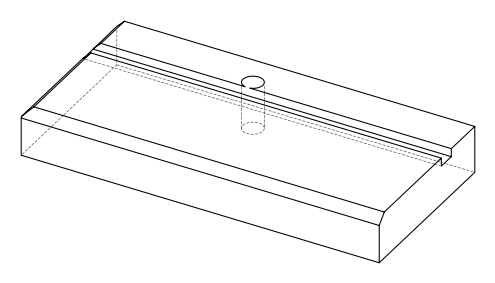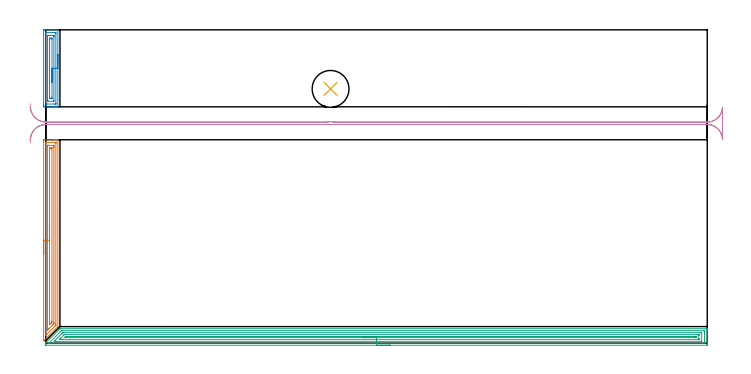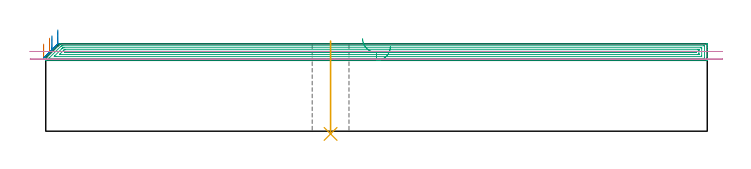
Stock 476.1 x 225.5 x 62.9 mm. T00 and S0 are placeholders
(PLAN: 5 operations, 2 tool changes, 30.2 min)
(1 AREA_MILL | FG_CHAMFER_SURFACE | UGT0205_001 | 4.7 min | 7925 mm3)
(2 AREA_MILL_1 | FG_CHAMFER_SURFACE_1 | UGT0205_001 | 2 min | 3192 mm3)
(3 AREA_MILL_2 | FG_CHAMFER_SURFACE_2 | UGT0205_001 | 19.06 min | 33270 mm3)
(4 MILL_RECTANGULAR_SLOT | SLOT_RECTANGULAR | UGT0201_105 | Follow Part, ap 5.5, ae 75% | 4.21 min | 123542 mm3)
(5 INDEXABLE_INSERT_DRILL_THROUGH_HOLE_FROM_SOLID | STEP1HOLE | NXT0302_024 | 0.27 min | 34609 mm3)
(TOOL UGT0205_001 | Chamfer Mill 20 x 3 x 45 deg. | D20 FL50 Z2)
(TOOL UGT0201_105 | End Mill 22 mm | D22 FL25 Z2)
(TOOL NXT0302_024 | Index. Insert Drill 26.5mm [880-D2650L32-03] | D26.5 PA176 FL80 Z2)
(OP 1 AREA_MILL)
G17 G21 G94 G90
T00 M6
G54
G17 G0 G90 X-1.5 Y64.05 S1061 M3
G43 Z72.9 H0
Z62.7
G94 G1 Y64.088 Z61.828 F250.
Y64.202 Z60.964
Y64.391 Z60.112
Y64.653 Z59.28
Y64.987 Z58.474
Y65.39 Z57.7
Y65.858 Z56.964
Y66.39 Z56.272
Y66.979 Z55.629
Y67.622 Z55.04
Y68.314 Z54.508
Y69.05 Z54.04
Y69.824 Z53.637
Y70.63 Z53.303
Y71.462 Z53.041
Y72.314 Z52.852
Y73.178 Z52.738
Y74.05 Z52.7
Y145.545
X-1.498 Y145.809 Z52.702
X-1.491 Y146.393 Z52.706
X-1.461 Y146.397 Z52.736
X-0.871 Y146.4 Z53.326
X5.388 Z59.582
X5.991 Z60.188
X6.282 Z60.479
X6.885 Z61.082
X7.177 Z61.372
X7.759 Z61.958
X8.29 Z62.489
X8.641 Y146.399 Z62.833
X8.661 Y146.397 Z62.852
X8.697 Y146.39 Z62.888
X8.7 Y146.255 Z62.9
Y12.097
X8.698 Y11.906 Z62.887
X8.564 Y11.763 Z62.763
X-1.205 Y1.994 Z52.993
X-1.318 Y1.882 Z52.878
X-1.492 Y1.711 Z52.706
X-1.496 Y1.757 Z52.704
X-1.5 Y1.933 Z52.7
Y1.994
Y74.05
X-0.086 Z54.114
Y143.244
X-0.084 Y144.026 Z54.116
X-0.083 Y144.132 Z54.117
X-0.079 Y144.243 Z54.121
X-0.064 Y144.39 Z54.136
X0.023 Y144.392 Z54.223
X0.544 Y144.399 Z54.744
X7.177 Z61.377
X7.23 Y144.397 Z61.43
X7.262 Y144.394 Z61.462
X7.275 Y144.391 Z61.475
X7.279 Y144.352 Z61.479
X7.284 Y144.135 Z61.484
X7.285 Y144.026 Z61.485
Y13.771
X7.279 Y12.988 Z61.479
X7.278 Y12.939 Z61.478
X7.253 Y12.911 Z61.453
X7.177 Y12.83 Z61.377
X6.811 Y12.461 Z61.011
X6.447 Y12.097 Z60.647
X0.023 Y5.674 Z54.223
X-0.071 Y5.586 Z54.129
X-0.08 Y5.581 Z54.12
X-0.081 Y5.582 Z54.119
X-0.083 Y5.617 Z54.117
X-0.085 Y5.675 Z54.115
X-0.086 Y5.748 Z54.114
Y74.05
X1.328 Z55.528
X1.329 Y141.833 Z55.529
X1.331 Y142.243 Z55.531
X1.334 Y142.363 Z55.534
X1.335 Y142.384 Z55.535
X1.393 Y142.39 Z55.593
X1.498 Y142.396 Z55.698
X1.655 Y142.4 Z55.855
X5.388 Y142.399 Z59.588
X5.545 Y142.396 Z59.745
X5.853 Y142.39 Z60.053
X5.864 Y142.243 Z60.064
X5.869 Y141.764 Z60.069
X5.871 Y141.352 Z60.071
Y140.87
Y14.771
X5.87 Y14.291 Z60.07
X5.867 Y14.084 Z60.067
X5.864 Y13.987 Z60.064
X5.771 Y13.879 Z59.971
X5.583 Y13.685 Z59.783
X5.388 Y13.488 Z59.588
X5.138 Y13.237 Z59.338
X2.215 Y10.314 Z56.415
X1.812 Y9.911 Z56.012
X1.566 Y9.667 Z55.766
X1.374 Y9.481 Z55.574
X1.341 Y9.451 Z55.541
X1.335 Y9.45 Z55.535
X1.333 Y9.474 Z55.533
X1.33 Y9.563 Z55.53
X1.329 Y9.644 Z55.529
X1.328 Y9.703 Z55.528
Y74.05
X2.743 Z56.943
Y140.21
X2.745 Y140.317 Z56.945
X2.747 Y140.369 Z56.947
X2.749 Y140.388 Z56.949
X2.773 Y140.393 Z56.973
X3.6 Y140.4 Z57.8
X3.661 Z57.861
X4.436 Y140.39 Z58.636
X4.451 Y140.387 Z58.651
X4.453 Y140.37 Z58.653
X4.455 Y140.32 Z58.655
X4.457 Y140.218 Z58.657
Y140.014
Y15.662
X4.453 Y15.235 Z58.653
X4.45 Y15.026 Z58.65
X4.352 Y14.912 Z58.552
X4.219 Y14.771 Z58.419
X3.911 Y14.46 Z58.111
X3.6 Y14.149 Z57.8
X3.019 Y13.567 Z57.219
X2.791 Y13.341 Z56.991
X2.768 Y13.319 Z56.968
X2.751 Y13.306 Z56.951
X2.749 Y13.307 Z56.949
X2.747 Y13.316 Z56.947
X2.744 Y13.491 Z56.944
X2.743 Y13.843 Z56.943
Y74.05
Y74.922 Z56.981
Y75.786 Z57.095
Y76.638 Z57.283
Y77.47 Z57.546
Y78.276 Z57.88
Y79.05 Z58.282
Y79.786 Z58.751
Y80.478 Z59.282
Y81.121 Z59.872
Y81.71 Z60.515
Y82.242 Z61.207
Y82.71 Z61.943
Y83.113 Z62.717
Y83.447 Z63.522
Y83.709 Z64.354
Y83.898 Z65.206
Y84.012 Z66.071
Y84.05 Z66.943
G0 Z72.9
M5
M2
(OP 2 AREA_MILL_1)
G17 G21 G94 G90
T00 M6
G54
G17 G0 G90 X8.7 Y207.8 S1061 M3
G43 Z72.9 H0
G94 G1 Y207.762 Z72.028 F250.
Y207.648 Z71.163
Y207.459 Z70.312
Y207.197 Z69.48
Y206.863 Z68.674
Y206.46 Z67.9
Y205.992 Z67.164
Y205.46 Z66.472
Y204.871 Z65.829
Y204.228 Z65.239
Y203.536 Z64.708
Y202.8 Z64.24
Y202.026 Z63.837
Y201.22 Z63.503
Y200.388 Z63.241
Y199.537 Z63.052
Y198.672 Z62.938
Y197.8 Z62.9
Y170.221
X8.697 Y170.11 Z62.889
X8.653 Y170.107 Z62.845
X8.357 Y170.1 Z62.556
X7.664 Z61.863
X7.177 Z61.372
X5.145 Z59.342
X4.494 Z58.688
X-1.12 Z53.076
X-1.437 Y170.103 Z52.759
X-1.491 Y170.106 Z52.705
X-1.497 Y170.666 Z52.703
X-1.5 Y171.292 Z52.7
Y224.934
X-1.497 Y225.201 Z52.702
X-1.491 Y225.49 Z52.705
X-1.196 Y225.5 Z53.001
X4.494 Z58.688
X5.145 Z59.342
X5.388 Z59.585
X7.177 Z61.372
X7.664 Z61.863
X8.357 Z62.556
X8.653 Y225.494 Z62.845
X8.697 Y225.49 Z62.889
X8.7 Y225.379 Z62.9
Y197.8
X7.286 Z61.486
X7.285 Y172.337 Z61.485
X7.284 Y172.228 Z61.484
X7.281 Y172.156 Z61.481
X7.278 Y172.11 Z61.478
X7.263 Y172.108 Z61.463
X7.177 Y172.105 Z61.377
X6.629 Y172.1 Z60.829
X0.918 Y172.101 Z55.118
X0.368 Y172.103 Z54.568
X0.023 Y172.11 Z54.223
X-0.079 Y172.128 Z54.121
X-0.083 Y172.337 Z54.117
X-0.085 Y172.445 Z54.115
Y223.263
X-0.084 Y223.372 Z54.116
X-0.081 Y223.444 Z54.119
X-0.078 Y223.491 Z54.122
X-0.063 Y223.493 Z54.137
X0.023 Y223.496 Z54.223
X0.571 Y223.5 Z54.771
X6.282 Y223.499 Z60.482
X6.833 Y223.497 Z61.033
X7.177 Y223.49 Z61.377
X7.279 Y223.472 Z61.479
X7.283 Y223.263 Z61.483
X7.285 Y223.155 Z61.485
X7.286 Y197.8 Z61.486
X5.871 Z60.071
Y174.634
X5.867 Y174.225 Z60.067
X5.865 Y174.114 Z60.065
X5.639 Y174.104 Z59.839
X5.513 Y174.1 Z59.713
X1.812 Z56.012
X1.686 Y174.102 Z55.886
X1.436 Y174.11 Z55.636
X1.335 Y174.123 Z55.535
X1.332 Y174.157 Z55.532
X1.33 Y174.225 Z55.53
X1.329 Y174.705 Z55.529
X1.328 Y175.114 Z55.528
X1.329 Y220.966 Z55.529
X1.333 Y221.375 Z55.533
X1.335 Y221.486 Z55.535
X1.561 Y221.496 Z55.761
X1.687 Y221.5 Z55.887
X5.388 Z59.588
X5.513 Y221.498 Z59.713
X5.763 Y221.49 Z59.963
X5.865 Y221.477 Z60.065
X5.868 Y221.443 Z60.068
X5.87 Y221.375 Z60.07
X5.871 Y220.895 Z60.071
X5.872 Y220.486 Z60.072
X5.871 Y197.8 Z60.071
X4.457 Z58.657
Y176.894
X4.456 Y176.467 Z58.656
X4.453 Y176.254 Z58.653
X4.45 Y176.149 Z58.65
X4.445 Y176.11 Z58.645
X4.393 Y176.105 Z58.593
X3.6 Y176.101 Z57.8
X3.503 Y176.1 Z57.703
X2.791 Y176.109 Z56.991
X2.753 Y176.11 Z56.953
X2.75 Y176.148 Z56.95
X2.746 Y176.249 Z56.946
X2.744 Y176.451 Z56.944
X2.743 Y176.857 Z56.943
Y218.707
X2.744 Y219.133 Z56.944
X2.747 Y219.346 Z56.947
X2.75 Y219.451 Z56.95
X2.755 Y219.491 Z56.955
X2.807 Y219.495 Z57.007
X3.6 Y219.5 Z57.8
X3.697 Z57.897
X4.409 Y219.491 Z58.609
X4.447 Y219.49 Z58.647
X4.45 Y219.452 Z58.65
X4.454 Y219.351 Z58.654
X4.456 Y219.149 Z58.656
X4.457 Y218.743 Z58.657
Y197.8
Y196.928 Z58.695
Y196.064 Z58.809
Y195.212 Z58.998
Y194.38 Z59.26
Y193.574 Z59.594
Y192.8 Z59.997
Y192.064 Z60.466
Y191.372 Z60.997
Y190.729 Z61.586
Y190.14 Z62.229
Y189.609 Z62.922
Y189.14 Z63.657
Y188.737 Z64.431
Y188.403 Z65.237
Y188.141 Z66.069
Y187.952 Z66.921
Y187.838 Z67.786
Y187.8 Z68.657
G0 Z72.9
M5
M2
(OP 3 AREA_MILL_2)
G17 G21 G94 G90
T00 M6
G54
G17 G0 G90 X248.05 Y-1.5 S1061 M3
G43 Z72.9 H0
Z61.
G94 G1 X248.012 Z60.128 F250.
X247.898 Z59.264
X247.709 Z58.412
X247.447 Z57.58
X247.113 Z56.774
X246.71 Z56.
X246.242 Z55.264
X245.71 Z54.572
X245.121 Z53.929
X244.478 Z53.34
X243.786 Z52.808
X243.05 Z52.34
X242.276 Z51.937
X241.47 Z51.603
X240.638 Z51.341
X239.786 Z51.152
X238.922 Z51.038
X238.05 Z51.
X0.483 Y-1.499 Z51.001
X0.183 Y-1.496 Z51.004
X0.002 Y-1.491 Z51.005
X0. Y-0.902 Z51.593
Y-0.01 Z52.488
X0.002 Y0.191 Z52.688
X0.034 Y0.235 Z52.734
X10.062 Y10.262 Z62.762
X10.206 Y10.4 Z62.884
X10.467 Z62.9
X475.917
X476.09 Y10.397 Z62.888
X476.093 Y10.34 Z62.831
X476.1 Y9.909 Z62.409
Y9.641 Z62.141
Y8.91 Z61.405
Y7.652 Z60.149
Y6.234 Z58.73
Y-0.902 Z51.596
X476.098 Y-1.167 Z51.331
X476.09 Y-1.492 Z51.006
X475.765 Y-1.499 Z50.999
X238.05 Y-1.5 Z51.
Y-0.086 Z52.414
X2.419 Y-0.085 Z52.415
X2.343 Y-0.083 Z52.417
X2.205 Y-0.079 Z52.421
X2.251 Y-0.01 Z52.49
X2.332 Y0.077 Z52.577
X2.419 Y0.168 Z52.668
X10.467 Y8.217 Z60.717
X10.815 Y8.563 Z61.063
X11.167 Y8.91 Z61.41
X11.232 Y8.971 Z61.471
X11.291 Y8.979 Z61.479
X11.361 Y8.981 Z61.481
X12.179 Y8.985 Z61.485
X12.256 Y8.986 Z61.486
X473.757 Y8.985 Z61.485
X473.91 Y8.984 Z61.484
X474.011 Y8.982 Z61.482
X474.085 Y8.979 Z61.479
X474.09 Y8.968 Z61.468
X474.093 Y8.91 Z61.41
X474.099 Y8.493 Z60.993
Y0.465 Z52.965
X474.092 Y-0.01 Z52.49
X474.09 Y-0.06 Z52.44
X474.081 Y-0.079 Z52.421
X473.757 Y-0.086 Z52.414
X238.05
Y1.328 Z53.828
X7.337 Y1.329 Z53.829
X6.89
X6.439 Y1.332 Z53.832
X6.275 Y1.335 Z53.835
X6.059 Y1.348 Z53.848
X6.238 Y1.533 Z54.033
X6.475 Y1.774 Z54.274
X11.593 Y6.894 Z59.394
X11.826 Y7.126 Z59.626
X12.042 Y7.339 Z59.839
X12.256 Y7.549 Z60.049
X12.314 Y7.564 Z60.064
X12.368 Y7.567 Z60.067
X12.479 Y7.57 Z60.07
X12.703 Y7.571 Z60.071
X13.15
X471.446
X471.893 Y7.569 Z60.069
X472.041 Y7.566 Z60.066
X472.086 Y7.565 Z60.065
X472.092 Y7.47 Z59.97
X472.096 Y7.333 Z59.833
X472.099 Y7.126 Z59.626
X472.1 Y6.919 Z59.419
X472.099 Y1.774 Z54.274
X472.098 Y1.57 Z54.07
X472.09 Y1.362 Z53.862
X472.08 Y1.335 Z53.835
X472.059 Y1.333 Z53.833
X472.004 Y1.33 Z53.83
X471.893 Y1.329 Z53.829
X238.05 Y1.328 Z53.828
Y2.743 Z55.243
X10.39
X10.113 Y2.745 Z55.245
X9.975 Y2.747 Z55.247
X9.918 Y2.749 Z55.249
X9.923 Y2.762 Z55.262
X10.143 Y2.989 Z55.489
X10.369 Y3.219 Z55.719
X12.82 Y5.671 Z58.171
X13.15 Y5.997 Z58.497
X13.272 Y6.112 Z58.612
X13.333 Y6.15 Z58.65
X13.431 Y6.153 Z58.653
X13.635 Y6.155 Z58.655
X14.044 Y6.157 Z58.657
X14.121
X469.287
X470.038 Y6.152 Z58.652
X470.08 Y6.15 Z58.65
X470.09 Y6.143 Z58.643
X470.093 Y6.118 Z58.618
X470.097 Y6.008 Z58.508
X470.099 Y5.787 Z58.287
X470.1 Y5.346 Z57.846
Y3.562 Z56.062
X470.099 Y3.114 Z55.614
X470.097 Y2.892 Z55.392
X470.093 Y2.782 Z55.282
X470.09 Y2.757 Z55.257
X470.078 Y2.749 Z55.249
X470.023 Y2.747 Z55.247
X469.21 Y2.743 Z55.243
X469.133
X238.05
Y4.157 Z56.657
X14.218 Y4.158 Z56.658
X14.044 Y4.16 Z56.66
X13.828 Y4.164 Z56.664
X13.781 Y4.172 Z56.672
X13.831 Y4.228 Z56.728
X13.883 Y4.283 Z56.783
X14.046 Y4.448 Z56.948
X14.356 Y4.736 Z57.236
X14.647 Y4.74 Z57.24
X14.938 Y4.742 Z57.242
X15.539 Y4.743 Z57.243
X467.421 Y4.742 Z57.242
X468.026 Y4.739 Z57.239
X468.073 Y4.736 Z57.236
X468.09 Y4.729 Z57.229
X468.096 Y4.669 Z57.169
X468.097 Y4.45 Z56.95
X468.094 Y4.281 Z56.781
X468.09 Y4.197 Z56.697
X468.084 Y4.164 Z56.664
X468.009 Y4.162 Z56.662
X467.714 Y4.158 Z56.658
X467.421 Y4.157 Z56.657
X466.821
X238.05
X237.178 Z56.695
X236.314 Z56.809
X235.462 Z56.998
X234.63 Z57.26
X233.824 Z57.594
X233.05 Z57.997
X232.314 Z58.465
X231.622 Z58.996
X230.979 Z59.586
X230.39 Z60.229
X229.858 Z60.921
X229.39 Z61.657
X228.987 Z62.431
X228.653 Z63.237
X228.391 Z64.069
X228.202 Z64.92
X228.088 Z65.785
X228.05 Z66.657
G0 Z72.9
M5
M2
(OP 4 MILL_RECTANGULAR_SLOT)
G17 G21 G94 G90
T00 M6
G54
G17 G0 G90 X-11.4 Y146.576 S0 M3
G43 Z72.9 H0
Z57.4
G94 G1 X-10.567 Y149.458 F250.
G2 X0. Y157.4 R11. F500.
G1 X476.1
G2 X487.09 Y146.869 R11.
G1 X487.1
Y169.631
X487.09
G2 X476.1 Y159.1 R11.
G1 X208.025
G2 X205. Y159.524 R11.
X201.975 Y159.1 R11.
G1 X0.
G2 X-10.558 Y167.012 R11.
G1 X-11.4 Y169.892 F250.
G0 X-11.191 Y144.22 Z51.9
G1 X-10.97 Y147.212
G2 X0. Y157.4 R11. F500.
G1 X476.1
G2 X487.09 Y146.869 R11.
G1 X487.1
Y169.631
X487.09
G2 X476.1 Y159.1 R11.
G1 X208.025
G2 X205. Y159.524 R11.
X201.975 Y159.1 R11.
G1 X0.
G2 X-10.97 Y169.288 R11.
G1 X-11.191 Y172.28 F250.
G0 Z72.9
M5
M2
(OP 5 INDEXABLE_INSERT_DRILL_THROUGH_HOLE_FROM_SOLID)
G17 G21 G94 G90
T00 M6
G54
G17 G0 G90 X205. Y183. S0 M3
G43 Z72.9 H1
G94 G81 G98 Z-1.963 F250. R64.9
G80
M5
M2
